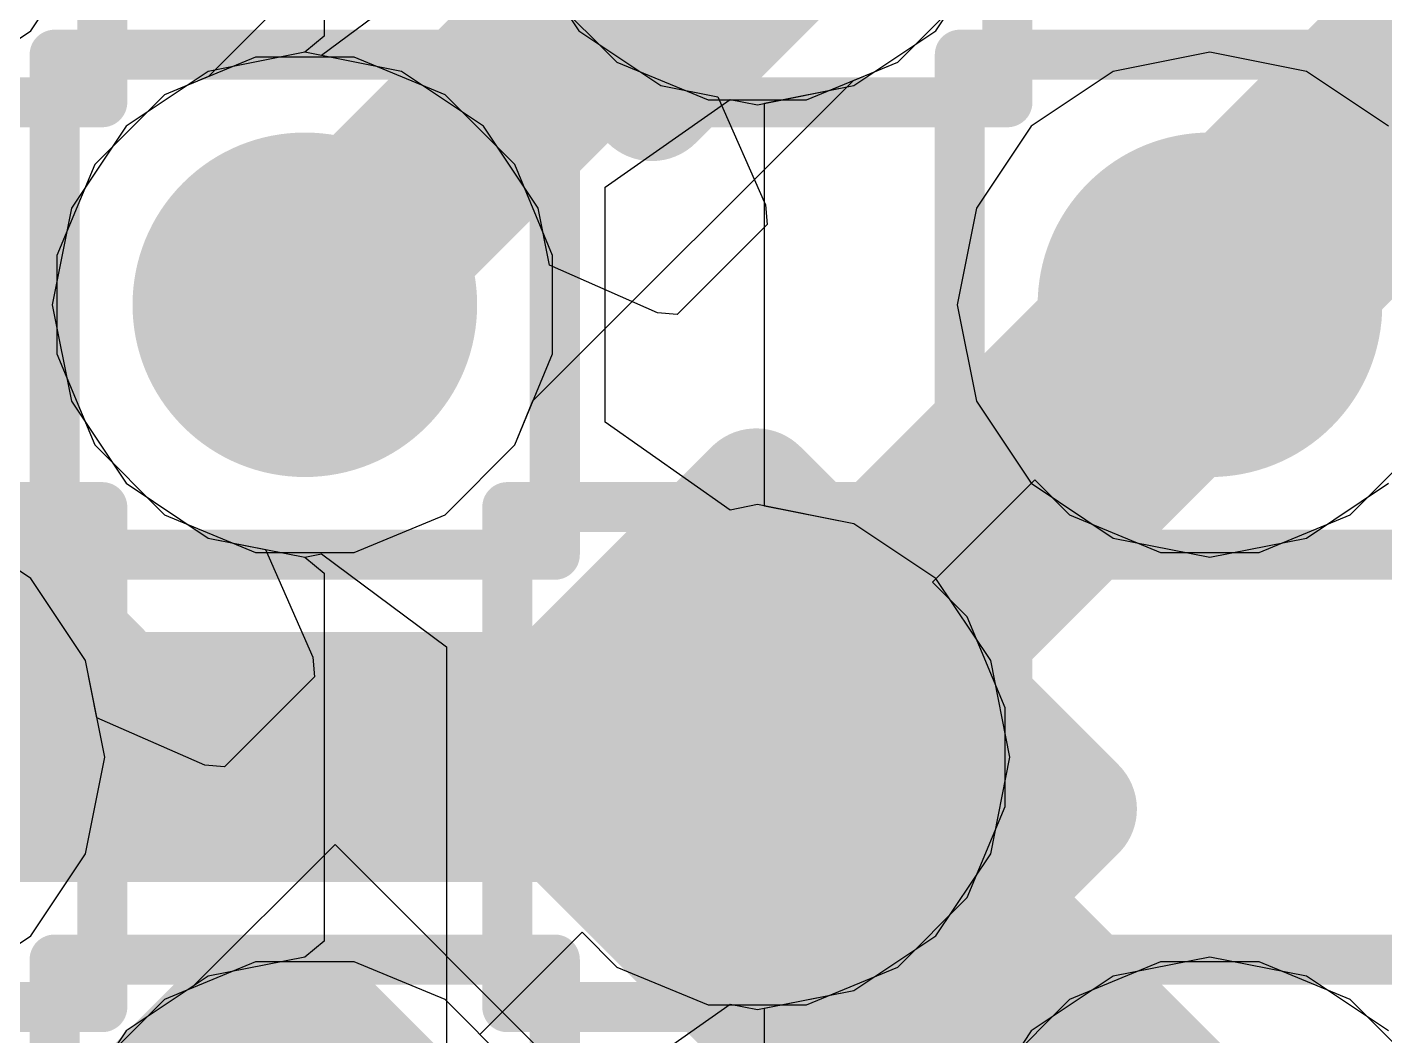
# Model space of a CAD drawing. Header units: inches. Extents: x -6 to 284, y -12 to 154.
# Drawn here: x 54.586 to 55.964, y 11.21 to 12.235 of the extents above; entities that cross this region are included whole.
import ezdxf

# ---------------------------------------------------------------- set-up
doc = ezdxf.new("R2010")
doc.units = ezdxf.units.IN
for name, color, linetype in [('Bottom Layer', 5, 'Continuous'), ('Bottom Overlay', 54, 'Continuous'), ('Bottom Paste', 16, 'Continuous'), ('Bottom Solder', 6, 'Continuous'), ('Drill Drawing', 1, 'Continuous'), ('GND-1', 16, 'Continuous'), ('GND-2', 90, 'Continuous'), ('GND-3', 216, 'Continuous'), ('GND-4', 54, 'Continuous'), ('PWR-1', 156, 'Continuous'), ('PWR-2', 130, 'Continuous'), ('Signal L1', 76, 'Continuous'), ('Signal L2', 6, 'Continuous'), ('Top Layer', 1, 'Continuous'), ('Top Paste', 8, 'Continuous'), ('Top Solder', 216, 'Continuous'), ('Via Holes', 16, 'Continuous')]:
    doc.layers.add(name, color=color, linetype=linetype)

# ---------------------------------------------------------------- blocks, each defined once
blk = doc.blocks.new('BGA_565_15_5_14_4__132')
at = {"layer": 'Top Layer'}
h = blk.add_hatch(color=1, dxfattribs=at)
edge = h.paths.add_edge_path()
edge.add_arc((-3.575, -1.625), 0.125, 0, 360)
h = blk.add_hatch(color=1, dxfattribs=at)
edge = h.paths.add_edge_path()
edge.add_arc((-2.925, -1.625), 0.125, 0, 360)
h = blk.add_hatch(color=1, dxfattribs=at)
edge = h.paths.add_edge_path()
edge.add_arc((-2.925, -2.275), 0.125, 0, 360)
at = {"layer": 'Top Paste'}
h = blk.add_hatch(color=8, dxfattribs=at)
edge = h.paths.add_edge_path()
edge.add_arc((-3.575, -1.625), 0.125, 0, 360)
h = blk.add_hatch(color=8, dxfattribs=at)
edge = h.paths.add_edge_path()
edge.add_arc((-2.925, -1.625), 0.125, 0, 360)
h = blk.add_hatch(color=8, dxfattribs=at)
edge = h.paths.add_edge_path()
edge.add_arc((-2.925, -2.275), 0.125, 0, 360)
at = {"layer": 'Top Solder'}
h = blk.add_hatch(color=216, dxfattribs=at)
edge = h.paths.add_edge_path()
edge.add_arc((-3.575, -1.625), 0.175, 0, 360)
h = blk.add_hatch(color=216, dxfattribs=at)
edge = h.paths.add_edge_path()
edge.add_arc((-2.925, -1.625), 0.175, 0, 360)
h = blk.add_hatch(color=216, dxfattribs=at)
edge = h.paths.add_edge_path()
edge.add_arc((-2.925, -2.275), 0.175, 0, 360)
blk = doc.blocks.new('CAP_0201_B_361')
at = {"layer": 'Bottom Layer'}
for points in [[(-0.45, 0.15), (-0.15, 0.15), (-0.15, -0.15), (-0.45, -0.15)], [(0.15, 0.15), (0.45, 0.15), (0.45, -0.15), (0.15, -0.15)]]:
    blk.add_hatch(color=5, dxfattribs=at).paths.add_polyline_path(points)
at = {"layer": 'Bottom Paste'}
for points in [[(-0.45, 0.15), (-0.15, 0.15), (-0.15, -0.15), (-0.45, -0.15)], [(0.15, 0.15), (0.45, 0.15), (0.45, -0.15), (0.15, -0.15)]]:
    blk.add_hatch(color=16, dxfattribs=at).paths.add_polyline_path(points)
at = {"layer": 'Bottom Solder'}
for points in [[(-0.505, 0.205), (-0.095, 0.205), (-0.095, -0.205), (-0.505, -0.205)], [(0.095, 0.205), (0.505, 0.205), (0.505, -0.205), (0.095, -0.205)]]:
    blk.add_hatch(color=6, dxfattribs=at).paths.add_polyline_path(points)
at = {"layer": 'Bottom Overlay'}
for points in [[(-0.5334, 0.2286, 0.127, 0.127, 0), (-0.2032, 0.2286, 0.127, 0.127, 0)], [(-0.5334, -0.2286, 0.127, 0.127, 0), (-0.5334, 0.2286, 0.127, 0.127, 0)], [(0.2032, 0.2286, 0.127, 0.127, 0), (0.5334, 0.2286, 0.127, 0.127, 0)], [(0.5334, -0.2286, 0.127, 0.127, 0), (0.5334, 0.2286, 0.127, 0.127, 0)], [(-0.5334, -0.2286, 0.127, 0.127, 0), (-0.2032, -0.2286, 0.127, 0.127, 0)], [(0.2032, -0.2286, 0.127, 0.127, 0), (0.5334, -0.2286, 0.127, 0.127, 0)]]:
    blk.add_lwpolyline(points, format="xyseb", dxfattribs=at)
for points in [[(-0.5651, 0.2286, 0.0635, 0.0635, 1), (-0.5016, 0.2286, 0.0635, 0.0635, 1)], [(-0.5651, 0.2286, 0.0635, 0.0635, 1), (-0.5016, 0.2286, 0.0635, 0.0635, 1)], [(-0.2349, 0.2286, 0.0635, 0.0635, 1), (-0.1714, 0.2286, 0.0635, 0.0635, 1)], [(0.1714, 0.2286, 0.0635, 0.0635, 1), (0.2349, 0.2286, 0.0635, 0.0635, 1)], [(0.5016, 0.2286, 0.0635, 0.0635, 1), (0.5651, 0.2286, 0.0635, 0.0635, 1)], [(0.5016, 0.2286, 0.0635, 0.0635, 1), (0.5651, 0.2286, 0.0635, 0.0635, 1)], [(-0.5651, -0.2286, 0.0635, 0.0635, 1), (-0.5016, -0.2286, 0.0635, 0.0635, 1)], [(-0.5651, -0.2286, 0.0635, 0.0635, 1), (-0.5016, -0.2286, 0.0635, 0.0635, 1)], [(-0.2349, -0.2286, 0.0635, 0.0635, 1), (-0.1714, -0.2286, 0.0635, 0.0635, 1)], [(0.1714, -0.2286, 0.0635, 0.0635, 1), (0.2349, -0.2286, 0.0635, 0.0635, 1)], [(0.5016, -0.2286, 0.0635, 0.0635, 1), (0.5651, -0.2286, 0.0635, 0.0635, 1)], [(0.5016, -0.2286, 0.0635, 0.0635, 1), (0.5651, -0.2286, 0.0635, 0.0635, 1)]]:
    blk.add_lwpolyline(points, format="xyseb", close=True, dxfattribs=at)
blk = doc.blocks.new('CAP_0201_B_365')
at = {"layer": 'Bottom Layer'}
for points in [[(-0.45, 0.15), (-0.15, 0.15), (-0.15, -0.15), (-0.45, -0.15)], [(0.15, 0.15), (0.45, 0.15), (0.45, -0.15), (0.15, -0.15)]]:
    blk.add_hatch(color=5, dxfattribs=at).paths.add_polyline_path(points)
at = {"layer": 'Bottom Paste'}
for points in [[(-0.45, 0.15), (-0.15, 0.15), (-0.15, -0.15), (-0.45, -0.15)], [(0.15, 0.15), (0.45, 0.15), (0.45, -0.15), (0.15, -0.15)]]:
    blk.add_hatch(color=16, dxfattribs=at).paths.add_polyline_path(points)
at = {"layer": 'Bottom Solder'}
for points in [[(-0.505, 0.205), (-0.095, 0.205), (-0.095, -0.205), (-0.505, -0.205)], [(0.095, 0.205), (0.505, 0.205), (0.505, -0.205), (0.095, -0.205)]]:
    blk.add_hatch(color=6, dxfattribs=at).paths.add_polyline_path(points)
at = {"layer": 'Bottom Overlay'}
for points in [[(-0.2032, 0.2286, 0.127, 0.127, 0), (-0.5334, 0.2286, 0.127, 0.127, 0)], [(-0.5334, -0.2286, 0.127, 0.127, 0), (-0.5334, 0.2286, 0.127, 0.127, 0)], [(0.5334, 0.2286, 0.127, 0.127, 0), (0.2032, 0.2286, 0.127, 0.127, 0)], [(0.5334, -0.2286, 0.127, 0.127, 0), (0.5334, 0.2286, 0.127, 0.127, 0)], [(-0.2032, -0.2286, 0.127, 0.127, 0), (-0.5334, -0.2286, 0.127, 0.127, 0)], [(0.5334, -0.2286, 0.127, 0.127, 0), (0.2032, -0.2286, 0.127, 0.127, 0)]]:
    blk.add_lwpolyline(points, format="xyseb", dxfattribs=at)
for points in [[(-0.5651, 0.2286, 0.0635, 0.0635, 1), (-0.5016, 0.2286, 0.0635, 0.0635, 1)], [(-0.5651, 0.2286, 0.0635, 0.0635, 1), (-0.5016, 0.2286, 0.0635, 0.0635, 1)], [(-0.2349, 0.2286, 0.0635, 0.0635, 1), (-0.1714, 0.2286, 0.0635, 0.0635, 1)], [(0.1714, 0.2286, 0.0635, 0.0635, 1), (0.2349, 0.2286, 0.0635, 0.0635, 1)], [(0.5016, 0.2286, 0.0635, 0.0635, 1), (0.5651, 0.2286, 0.0635, 0.0635, 1)], [(0.5016, 0.2286, 0.0635, 0.0635, 1), (0.5651, 0.2286, 0.0635, 0.0635, 1)], [(-0.5651, -0.2286, 0.0635, 0.0635, 1), (-0.5016, -0.2286, 0.0635, 0.0635, 1)], [(-0.5651, -0.2286, 0.0635, 0.0635, 1), (-0.5016, -0.2286, 0.0635, 0.0635, 1)], [(-0.2349, -0.2286, 0.0635, 0.0635, 1), (-0.1714, -0.2286, 0.0635, 0.0635, 1)], [(0.1714, -0.2286, 0.0635, 0.0635, 1), (0.2349, -0.2286, 0.0635, 0.0635, 1)], [(0.5016, -0.2286, 0.0635, 0.0635, 1), (0.5651, -0.2286, 0.0635, 0.0635, 1)], [(0.5016, -0.2286, 0.0635, 0.0635, 1), (0.5651, -0.2286, 0.0635, 0.0635, 1)]]:
    blk.add_lwpolyline(points, format="xyseb", close=True, dxfattribs=at)
blk = doc.blocks.new('CAP_0201_B_367')
at = {"layer": 'Bottom Layer'}
for points in [[(-0.45, 0.15), (-0.15, 0.15), (-0.15, -0.15), (-0.45, -0.15)], [(0.15, 0.15), (0.45, 0.15), (0.45, -0.15), (0.15, -0.15)]]:
    blk.add_hatch(color=5, dxfattribs=at).paths.add_polyline_path(points)
at = {"layer": 'Bottom Paste'}
for points in [[(-0.45, 0.15), (-0.15, 0.15), (-0.15, -0.15), (-0.45, -0.15)], [(0.15, 0.15), (0.45, 0.15), (0.45, -0.15), (0.15, -0.15)]]:
    blk.add_hatch(color=16, dxfattribs=at).paths.add_polyline_path(points)
at = {"layer": 'Bottom Solder'}
for points in [[(-0.505, 0.205), (-0.095, 0.205), (-0.095, -0.205), (-0.505, -0.205)], [(0.095, 0.205), (0.505, 0.205), (0.505, -0.205), (0.095, -0.205)]]:
    blk.add_hatch(color=6, dxfattribs=at).paths.add_polyline_path(points)
at = {"layer": 'Bottom Overlay'}
for points in [[(-0.5334, 0.2286, 0.127, 0.127, 0), (-0.2032, 0.2286, 0.127, 0.127, 0)], [(-0.5334, -0.2286, 0.127, 0.127, 0), (-0.5334, 0.2286, 0.127, 0.127, 0)], [(0.2032, 0.2286, 0.127, 0.127, 0), (0.5334, 0.2286, 0.127, 0.127, 0)], [(0.5334, -0.2286, 0.127, 0.127, 0), (0.5334, 0.2286, 0.127, 0.127, 0)], [(-0.5334, -0.2286, 0.127, 0.127, 0), (-0.2032, -0.2286, 0.127, 0.127, 0)], [(0.2032, -0.2286, 0.127, 0.127, 0), (0.5334, -0.2286, 0.127, 0.127, 0)]]:
    blk.add_lwpolyline(points, format="xyseb", dxfattribs=at)
for points in [[(-0.5651, 0.2286, 0.0635, 0.0635, 1), (-0.5016, 0.2286, 0.0635, 0.0635, 1)], [(-0.5651, 0.2286, 0.0635, 0.0635, 1), (-0.5016, 0.2286, 0.0635, 0.0635, 1)], [(-0.2349, 0.2286, 0.0635, 0.0635, 1), (-0.1714, 0.2286, 0.0635, 0.0635, 1)], [(0.1714, 0.2286, 0.0635, 0.0635, 1), (0.2349, 0.2286, 0.0635, 0.0635, 1)], [(0.5016, 0.2286, 0.0635, 0.0635, 1), (0.5651, 0.2286, 0.0635, 0.0635, 1)], [(0.5016, 0.2286, 0.0635, 0.0635, 1), (0.5651, 0.2286, 0.0635, 0.0635, 1)], [(-0.5651, -0.2286, 0.0635, 0.0635, 1), (-0.5016, -0.2286, 0.0635, 0.0635, 1)], [(-0.5651, -0.2286, 0.0635, 0.0635, 1), (-0.5016, -0.2286, 0.0635, 0.0635, 1)], [(-0.2349, -0.2286, 0.0635, 0.0635, 1), (-0.1714, -0.2286, 0.0635, 0.0635, 1)], [(0.1714, -0.2286, 0.0635, 0.0635, 1), (0.2349, -0.2286, 0.0635, 0.0635, 1)], [(0.5016, -0.2286, 0.0635, 0.0635, 1), (0.5651, -0.2286, 0.0635, 0.0635, 1)], [(0.5016, -0.2286, 0.0635, 0.0635, 1), (0.5651, -0.2286, 0.0635, 0.0635, 1)]]:
    blk.add_lwpolyline(points, format="xyseb", close=True, dxfattribs=at)
blk = doc.blocks.new('CAP_0201_B_419')
at = {"layer": 'Bottom Layer'}
for points in [[(-0.45, 0.15), (-0.15, 0.15), (-0.15, -0.15), (-0.45, -0.15)], [(0.15, 0.15), (0.45, 0.15), (0.45, -0.15), (0.15, -0.15)]]:
    blk.add_hatch(color=5, dxfattribs=at).paths.add_polyline_path(points)
at = {"layer": 'Bottom Paste'}
for points in [[(-0.45, 0.15), (-0.15, 0.15), (-0.15, -0.15), (-0.45, -0.15)], [(0.15, 0.15), (0.45, 0.15), (0.45, -0.15), (0.15, -0.15)]]:
    blk.add_hatch(color=16, dxfattribs=at).paths.add_polyline_path(points)
at = {"layer": 'Bottom Solder'}
for points in [[(-0.505, 0.205), (-0.095, 0.205), (-0.095, -0.205), (-0.505, -0.205)], [(0.095, 0.205), (0.505, 0.205), (0.505, -0.205), (0.095, -0.205)]]:
    blk.add_hatch(color=6, dxfattribs=at).paths.add_polyline_path(points)
at = {"layer": 'Bottom Overlay'}
for points in [[(-0.2032, 0.2286, 0.127, 0.127, 0), (-0.5334, 0.2286, 0.127, 0.127, 0)], [(-0.5334, -0.2286, 0.127, 0.127, 0), (-0.5334, 0.2286, 0.127, 0.127, 0)], [(0.5334, 0.2286, 0.127, 0.127, 0), (0.2032, 0.2286, 0.127, 0.127, 0)], [(0.5334, -0.2286, 0.127, 0.127, 0), (0.5334, 0.2286, 0.127, 0.127, 0)], [(-0.2032, -0.2286, 0.127, 0.127, 0), (-0.5334, -0.2286, 0.127, 0.127, 0)], [(0.5334, -0.2286, 0.127, 0.127, 0), (0.2032, -0.2286, 0.127, 0.127, 0)]]:
    blk.add_lwpolyline(points, format="xyseb", dxfattribs=at)
for points in [[(-0.5651, 0.2286, 0.0635, 0.0635, 1), (-0.5016, 0.2286, 0.0635, 0.0635, 1)], [(-0.5651, 0.2286, 0.0635, 0.0635, 1), (-0.5016, 0.2286, 0.0635, 0.0635, 1)], [(-0.2349, 0.2286, 0.0635, 0.0635, 1), (-0.1714, 0.2286, 0.0635, 0.0635, 1)], [(0.1714, 0.2286, 0.0635, 0.0635, 1), (0.2349, 0.2286, 0.0635, 0.0635, 1)], [(0.5016, 0.2286, 0.0635, 0.0635, 1), (0.5651, 0.2286, 0.0635, 0.0635, 1)], [(0.5016, 0.2286, 0.0635, 0.0635, 1), (0.5651, 0.2286, 0.0635, 0.0635, 1)], [(-0.5651, -0.2286, 0.0635, 0.0635, 1), (-0.5016, -0.2286, 0.0635, 0.0635, 1)], [(-0.5651, -0.2286, 0.0635, 0.0635, 1), (-0.5016, -0.2286, 0.0635, 0.0635, 1)], [(-0.2349, -0.2286, 0.0635, 0.0635, 1), (-0.1714, -0.2286, 0.0635, 0.0635, 1)], [(0.1714, -0.2286, 0.0635, 0.0635, 1), (0.2349, -0.2286, 0.0635, 0.0635, 1)], [(0.5016, -0.2286, 0.0635, 0.0635, 1), (0.5651, -0.2286, 0.0635, 0.0635, 1)], [(0.5016, -0.2286, 0.0635, 0.0635, 1), (0.5651, -0.2286, 0.0635, 0.0635, 1)]]:
    blk.add_lwpolyline(points, format="xyseb", close=True, dxfattribs=at)

msp = doc.modelspace()

# ---------------------------------------------------------------- hatches: boundary and pattern name
at = {"layer": 'Bottom Layer'}
h = msp.add_hatch(color=5, dxfattribs=at)
edge = h.paths.add_edge_path()
edge.add_arc((54.8674, 11.9529), 0.15, 0, 360)
h = msp.add_hatch(color=5, dxfattribs=at)
edge = h.paths.add_edge_path()
edge.add_arc((55.7867, 11.9529), 0.15, 0, 360)
h = msp.add_hatch(color=5, dxfattribs=at)
edge = h.paths.add_edge_path()
edge.add_arc((55.3271, 11.4933), 0.15, 0, 360)
at = {"layer": 'GND-1'}
h = msp.add_hatch(color=16, dxfattribs=at)
edge = h.paths.add_edge_path()
edge.add_arc((54.8674, 11.9529), 0.15, 0, 360)
h = msp.add_hatch(color=16, dxfattribs=at)
edge = h.paths.add_edge_path()
edge.add_arc((55.7867, 11.9529), 0.15, 0, 360)
h = msp.add_hatch(color=16, dxfattribs=at)
edge = h.paths.add_edge_path()
edge.add_arc((55.3271, 11.4933), 0.15, 0, 360)
at = {"layer": 'GND-2'}
h = msp.add_hatch(color=90, dxfattribs=at)
edge = h.paths.add_edge_path()
edge.add_arc((54.8674, 11.9529), 0.15, 0, 360)
h = msp.add_hatch(color=90, dxfattribs=at)
edge = h.paths.add_edge_path()
edge.add_arc((55.7867, 11.9529), 0.15, 0, 360)
h = msp.add_hatch(color=90, dxfattribs=at)
edge = h.paths.add_edge_path()
edge.add_arc((55.3271, 11.4933), 0.15, 0, 360)
at = {"layer": 'GND-3'}
h = msp.add_hatch(color=216, dxfattribs=at)
edge = h.paths.add_edge_path()
edge.add_arc((54.8674, 11.9529), 0.15, 0, 360)
h = msp.add_hatch(color=216, dxfattribs=at)
edge = h.paths.add_edge_path()
edge.add_arc((55.7867, 11.9529), 0.15, 0, 360)
h = msp.add_hatch(color=216, dxfattribs=at)
edge = h.paths.add_edge_path()
edge.add_arc((55.3271, 11.4933), 0.15, 0, 360)
at = {"layer": 'GND-4'}
h = msp.add_hatch(color=54, dxfattribs=at)
edge = h.paths.add_edge_path()
edge.add_arc((54.8674, 11.9529), 0.15, 0, 360)
h = msp.add_hatch(color=54, dxfattribs=at)
edge = h.paths.add_edge_path()
edge.add_arc((55.7867, 11.9529), 0.15, 0, 360)
h = msp.add_hatch(color=54, dxfattribs=at)
edge = h.paths.add_edge_path()
edge.add_arc((55.3271, 11.4933), 0.15, 0, 360)
at = {"layer": 'PWR-1'}
h = msp.add_hatch(color=156, dxfattribs=at)
edge = h.paths.add_edge_path()
edge.add_arc((54.8674, 11.9529), 0.15, 0, 360)
h = msp.add_hatch(color=156, dxfattribs=at)
edge = h.paths.add_edge_path()
edge.add_arc((55.7867, 11.9529), 0.15, 0, 360)
h = msp.add_hatch(color=156, dxfattribs=at)
edge = h.paths.add_edge_path()
edge.add_arc((55.3271, 11.4933), 0.15, 0, 360)
at = {"layer": 'PWR-2'}
h = msp.add_hatch(color=130, dxfattribs=at)
edge = h.paths.add_edge_path()
edge.add_arc((54.8674, 11.9529), 0.15, 0, 360)
h = msp.add_hatch(color=130, dxfattribs=at)
edge = h.paths.add_edge_path()
edge.add_arc((55.7867, 11.9529), 0.15, 0, 360)
h = msp.add_hatch(color=130, dxfattribs=at)
edge = h.paths.add_edge_path()
edge.add_arc((55.3271, 11.4933), 0.15, 0, 360)
at = {"layer": 'Signal L1'}
h = msp.add_hatch(color=76, dxfattribs=at)
edge = h.paths.add_edge_path()
edge.add_arc((54.8674, 11.9529), 0.15, 0, 360)
h = msp.add_hatch(color=76, dxfattribs=at)
edge = h.paths.add_edge_path()
edge.add_arc((55.7867, 11.9529), 0.15, 0, 360)
h = msp.add_hatch(color=76, dxfattribs=at)
edge = h.paths.add_edge_path()
edge.add_arc((55.3271, 11.4933), 0.15, 0, 360)
at = {"layer": 'Signal L2'}
h = msp.add_hatch(color=6, dxfattribs=at)
edge = h.paths.add_edge_path()
edge.add_arc((54.8674, 11.9529), 0.15, 0, 360)
h = msp.add_hatch(color=6, dxfattribs=at)
edge = h.paths.add_edge_path()
edge.add_arc((55.7867, 11.9529), 0.15, 0, 360)
h = msp.add_hatch(color=6, dxfattribs=at)
edge = h.paths.add_edge_path()
edge.add_arc((55.3271, 11.4933), 0.15, 0, 360)
at = {"layer": 'Top Layer'}
h = msp.add_hatch(color=1, dxfattribs=at)
edge = h.paths.add_edge_path()
edge.add_arc((54.8674, 11.9529), 0.15, 0, 360)
h = msp.add_hatch(color=1, dxfattribs=at)
edge = h.paths.add_edge_path()
edge.add_arc((55.7867, 11.9529), 0.15, 0, 360)
h = msp.add_hatch(color=1, dxfattribs=at)
edge = h.paths.add_edge_path()
edge.add_arc((55.3271, 11.4933), 0.15, 0, 360)
at = {"layer": 'Via Holes'}
h = msp.add_hatch(color=7, dxfattribs=at)
edge = h.paths.add_edge_path()
edge.add_arc((54.8674, 11.9529), 0.075, 0, 360)
h = msp.add_hatch(color=7, dxfattribs=at)
edge = h.paths.add_edge_path()
edge.add_arc((55.7867, 11.9529), 0.075, 0, 360)
h = msp.add_hatch(color=7, dxfattribs=at)
edge = h.paths.add_edge_path()
edge.add_arc((55.3271, 11.4933), 0.075, 0, 360)

# ---------------------------------------------------------------- linework, layer by layer
at = {"layer": 'Bottom Layer'}
for p, q in [((54.9493, 12.3645), (54.7696, 12.1848)), ((55.4696, 12.1993), (55.5403, 12.27)), ((55.4249, 12.1807), (55.4696, 12.1993)), ((54.7696, 12.1848), (54.7249, 12.1662)), ((55.0992, 11.8551), (55.4249, 12.1807)), ((54.7249, 12.1662), (54.6541, 12.0955)), ((54.6541, 12.0955), (54.6158, 12.003)), ((54.6158, 12.003), (54.6158, 11.9029)), ((54.6158, 11.9029), (54.6541, 11.8104)), ((55.0807, 11.8104), (55.0992, 11.8551)), ((54.6541, 11.8104), (54.7249, 11.7396)), ((55.01, 11.7396), (55.0807, 11.8104)), ((54.7249, 11.7396), (54.8174, 11.7013)), ((54.9175, 11.7013), (55.01, 11.7396)), ((54.8174, 11.7013), (54.9175, 11.7013)), ((54.8982, 11.4046), (54.7517, 11.2581)), ((55.2899, 11.0128), (54.8982, 11.4046)), ((54.7517, 11.2581), (54.7249, 11.247)), ((54.7249, 11.247), (54.6541, 11.1762))]:
    msp.add_line(p, q, dxfattribs=at)
msp.add_lwpolyline([(54.8675, 11.953, 0.2032, 0.2032, 0), (55.3271, 12.4126, 0.2032, 0.2032, 0)], format="xyseb", dxfattribs=at)
msp.add_lwpolyline([(54.8167, 11.953, 0.1016, 0.1016, 1), (54.9183, 11.953, 0.1016, 0.1016, 1)], format="xyseb", close=True, dxfattribs=at)
at = {"layer": 'Drill Drawing'}
for points in [[(54.6618, 12.1586, 0.0508, 0.0508, 0), (54.6618, 12.6666, 0.0508, 0.0508, 0)], [(55.0731, 12.1586, 0.0508, 0.0508, 0), (55.0731, 12.6666, 0.0508, 0.0508, 0)], [(55.5811, 12.1586, 0.0508, 0.0508, 0), (55.5811, 12.6666, 0.0508, 0.0508, 0)], [(54.6134, 12.2069, 0.0508, 0.0508, 0), (55.1214, 12.2069, 0.0508, 0.0508, 0)], [(54.6134, 11.6989, 0.0508, 0.0508, 0), (54.6134, 12.2069, 0.0508, 0.0508, 0)], [(55.1214, 11.6989, 0.0508, 0.0508, 0), (55.1214, 12.2069, 0.0508, 0.0508, 0)], [(55.5327, 12.2069, 0.0508, 0.0508, 0), (56.0407, 12.2069, 0.0508, 0.0508, 0)], [(55.5327, 11.6989, 0.0508, 0.0508, 0), (55.5327, 12.2069, 0.0508, 0.0508, 0)], [(54.1538, 12.1586, 0.0508, 0.0508, 0), (54.6618, 12.1586, 0.0508, 0.0508, 0)], [(55.0731, 12.1586, 0.0508, 0.0508, 0), (55.5811, 12.1586, 0.0508, 0.0508, 0)], [(54.1538, 11.7473, 0.0508, 0.0508, 0), (54.6618, 11.7473, 0.0508, 0.0508, 0)], [(54.6618, 11.2393, 0.0508, 0.0508, 0), (54.6618, 11.7473, 0.0508, 0.0508, 0)], [(55.0731, 11.7473, 0.0508, 0.0508, 0), (55.5811, 11.7473, 0.0508, 0.0508, 0)], [(55.0731, 11.2393, 0.0508, 0.0508, 0), (55.0731, 11.7473, 0.0508, 0.0508, 0)], [(55.5811, 11.2393, 0.0508, 0.0508, 0), (55.5811, 11.7473, 0.0508, 0.0508, 0)], [(54.6134, 11.6989, 0.0508, 0.0508, 0), (55.1214, 11.6989, 0.0508, 0.0508, 0)], [(55.5327, 11.6989, 0.0508, 0.0508, 0), (56.0407, 11.6989, 0.0508, 0.0508, 0)], [(54.6134, 11.2877, 0.0508, 0.0508, 0), (55.1214, 11.2877, 0.0508, 0.0508, 0)], [(54.6134, 10.7797, 0.0508, 0.0508, 0), (54.6134, 11.2877, 0.0508, 0.0508, 0)], [(55.1214, 10.7797, 0.0508, 0.0508, 0), (55.1214, 11.2877, 0.0508, 0.0508, 0)], [(55.5327, 11.2877, 0.0508, 0.0508, 0), (56.0407, 11.2877, 0.0508, 0.0508, 0)], [(55.5327, 10.7797, 0.0508, 0.0508, 0), (55.5327, 11.2877, 0.0508, 0.0508, 0)], [(54.1538, 11.2393, 0.0508, 0.0508, 0), (54.6618, 11.2393, 0.0508, 0.0508, 0)], [(55.0731, 11.2393, 0.0508, 0.0508, 0), (55.5811, 11.2393, 0.0508, 0.0508, 0)]]:
    msp.add_lwpolyline(points, format="xyseb", dxfattribs=at)
for points in [[(54.6007, 12.2069, 0.0254, 0.0254, 1), (54.6261, 12.2069, 0.0254, 0.0254, 1)], [(54.6007, 12.2069, 0.0254, 0.0254, 1), (54.6261, 12.2069, 0.0254, 0.0254, 1)], [(55.1087, 12.2069, 0.0254, 0.0254, 1), (55.1341, 12.2069, 0.0254, 0.0254, 1)], [(55.1087, 12.2069, 0.0254, 0.0254, 1), (55.1341, 12.2069, 0.0254, 0.0254, 1)], [(55.52, 12.2069, 0.0254, 0.0254, 1), (55.5454, 12.2069, 0.0254, 0.0254, 1)], [(55.52, 12.2069, 0.0254, 0.0254, 1), (55.5454, 12.2069, 0.0254, 0.0254, 1)], [(54.6491, 12.1586, 0.0254, 0.0254, 1), (54.6745, 12.1586, 0.0254, 0.0254, 1)], [(54.6491, 12.1586, 0.0254, 0.0254, 1), (54.6745, 12.1586, 0.0254, 0.0254, 1)], [(55.0604, 12.1586, 0.0254, 0.0254, 1), (55.0858, 12.1586, 0.0254, 0.0254, 1)], [(55.0604, 12.1586, 0.0254, 0.0254, 1), (55.0858, 12.1586, 0.0254, 0.0254, 1)], [(55.5684, 12.1586, 0.0254, 0.0254, 1), (55.5938, 12.1586, 0.0254, 0.0254, 1)], [(55.5684, 12.1586, 0.0254, 0.0254, 1), (55.5938, 12.1586, 0.0254, 0.0254, 1)], [(54.6491, 11.7473, 0.0254, 0.0254, 1), (54.6745, 11.7473, 0.0254, 0.0254, 1)], [(54.6491, 11.7473, 0.0254, 0.0254, 1), (54.6745, 11.7473, 0.0254, 0.0254, 1)], [(55.0604, 11.7473, 0.0254, 0.0254, 1), (55.0858, 11.7473, 0.0254, 0.0254, 1)], [(55.0604, 11.7473, 0.0254, 0.0254, 1), (55.0858, 11.7473, 0.0254, 0.0254, 1)], [(55.5684, 11.7473, 0.0254, 0.0254, 1), (55.5938, 11.7473, 0.0254, 0.0254, 1)], [(55.5684, 11.7473, 0.0254, 0.0254, 1), (55.5938, 11.7473, 0.0254, 0.0254, 1)], [(54.6007, 11.6989, 0.0254, 0.0254, 1), (54.6261, 11.6989, 0.0254, 0.0254, 1)], [(54.6007, 11.6989, 0.0254, 0.0254, 1), (54.6261, 11.6989, 0.0254, 0.0254, 1)], [(55.1087, 11.6989, 0.0254, 0.0254, 1), (55.1341, 11.6989, 0.0254, 0.0254, 1)], [(55.1087, 11.6989, 0.0254, 0.0254, 1), (55.1341, 11.6989, 0.0254, 0.0254, 1)], [(55.52, 11.6989, 0.0254, 0.0254, 1), (55.5454, 11.6989, 0.0254, 0.0254, 1)], [(55.52, 11.6989, 0.0254, 0.0254, 1), (55.5454, 11.6989, 0.0254, 0.0254, 1)], [(54.6007, 11.2877, 0.0254, 0.0254, 1), (54.6261, 11.2877, 0.0254, 0.0254, 1)], [(54.6007, 11.2877, 0.0254, 0.0254, 1), (54.6261, 11.2877, 0.0254, 0.0254, 1)], [(55.1087, 11.2877, 0.0254, 0.0254, 1), (55.1341, 11.2877, 0.0254, 0.0254, 1)], [(55.1087, 11.2877, 0.0254, 0.0254, 1), (55.1341, 11.2877, 0.0254, 0.0254, 1)], [(55.52, 11.2877, 0.0254, 0.0254, 1), (55.5454, 11.2877, 0.0254, 0.0254, 1)], [(55.52, 11.2877, 0.0254, 0.0254, 1), (55.5454, 11.2877, 0.0254, 0.0254, 1)], [(54.6491, 11.2393, 0.0254, 0.0254, 1), (54.6745, 11.2393, 0.0254, 0.0254, 1)], [(54.6491, 11.2393, 0.0254, 0.0254, 1), (54.6745, 11.2393, 0.0254, 0.0254, 1)], [(55.0604, 11.2393, 0.0254, 0.0254, 1), (55.0858, 11.2393, 0.0254, 0.0254, 1)], [(55.0604, 11.2393, 0.0254, 0.0254, 1), (55.0858, 11.2393, 0.0254, 0.0254, 1)], [(55.5684, 11.2393, 0.0254, 0.0254, 1), (55.5938, 11.2393, 0.0254, 0.0254, 1)], [(55.5684, 11.2393, 0.0254, 0.0254, 1), (55.5938, 11.2393, 0.0254, 0.0254, 1)]]:
    msp.add_lwpolyline(points, format="xyseb", close=True, dxfattribs=at)
at = {"layer": 'GND-1'}
for p, q in [((55.1138, 12.27), (55.1845, 12.1993)), ((55.4696, 12.1993), (55.5403, 12.27)), ((54.8174, 12.2045), (54.7249, 12.1662)), ((54.9175, 12.2045), (54.8174, 12.2045)), ((55.01, 12.1662), (54.9175, 12.2045)), ((55.1845, 12.1993), (55.277, 12.161)), ((55.3771, 12.161), (55.4696, 12.1993)), ((54.7249, 12.1662), (54.6541, 12.0955)), ((55.0807, 12.0955), (55.01, 12.1662)), ((55.277, 12.161), (55.3771, 12.161)), ((54.6541, 12.0955), (54.6158, 12.003)), ((55.119, 12.003), (55.0807, 12.0955)), ((54.6158, 12.003), (54.6158, 11.9029)), ((55.119, 11.9029), (55.119, 12.003)), ((54.6158, 11.9029), (54.6541, 11.8104)), ((55.0807, 11.8104), (55.119, 11.9029)), ((54.6541, 11.8104), (54.7249, 11.7396)), ((55.01, 11.7396), (55.0807, 11.8104)), ((54.7249, 11.7396), (54.8174, 11.7013)), ((54.9175, 11.7013), (55.01, 11.7396)), ((54.8174, 11.7013), (54.9175, 11.7013)), ((54.8174, 11.2853), (54.7249, 11.247)), ((54.9175, 11.2853), (54.8174, 11.2853)), ((55.01, 11.247), (54.9175, 11.2853)), ((54.7249, 11.247), (54.6541, 11.1762)), ((55.0807, 11.1762), (55.01, 11.247))]:
    msp.add_line(p, q, dxfattribs=at)
at = {"layer": 'GND-2'}
for p, q in [((55.1138, 12.27), (55.1845, 12.1993)), ((55.4696, 12.1993), (55.5403, 12.27)), ((54.8174, 12.2045), (54.7249, 12.1662)), ((54.9175, 12.2045), (54.8174, 12.2045)), ((55.01, 12.1662), (54.9175, 12.2045)), ((55.1845, 12.1993), (55.277, 12.161)), ((55.3771, 12.161), (55.4696, 12.1993)), ((54.7249, 12.1662), (54.6541, 12.0955)), ((55.0807, 12.0955), (55.01, 12.1662)), ((55.277, 12.161), (55.3771, 12.161)), ((54.6541, 12.0955), (54.6158, 12.003)), ((55.119, 12.003), (55.0807, 12.0955)), ((54.6158, 12.003), (54.6158, 11.9029)), ((55.119, 11.9029), (55.119, 12.003)), ((54.6158, 11.9029), (54.6541, 11.8104)), ((55.0807, 11.8104), (55.119, 11.9029)), ((54.6541, 11.8104), (54.7249, 11.7396)), ((55.01, 11.7396), (55.0807, 11.8104)), ((54.7249, 11.7396), (54.8174, 11.7013)), ((54.9175, 11.7013), (55.01, 11.7396)), ((54.8174, 11.7013), (54.9175, 11.7013)), ((54.8174, 11.2853), (54.7249, 11.247)), ((54.9175, 11.2853), (54.8174, 11.2853)), ((55.01, 11.247), (54.9175, 11.2853)), ((54.7249, 11.247), (54.6541, 11.1762)), ((55.0807, 11.1762), (55.01, 11.247))]:
    msp.add_line(p, q, dxfattribs=at)
at = {"layer": 'GND-3'}
for p, q in [((55.1138, 12.27), (55.1845, 12.1993)), ((55.4696, 12.1993), (55.5403, 12.27)), ((54.8174, 12.2045), (54.7249, 12.1662)), ((54.9175, 12.2045), (54.8174, 12.2045)), ((55.01, 12.1662), (54.9175, 12.2045)), ((55.1845, 12.1993), (55.277, 12.161)), ((55.3771, 12.161), (55.4696, 12.1993)), ((54.7249, 12.1662), (54.6541, 12.0955)), ((55.0807, 12.0955), (55.01, 12.1662)), ((55.277, 12.161), (55.3771, 12.161)), ((54.6541, 12.0955), (54.6158, 12.003)), ((55.119, 12.003), (55.0807, 12.0955)), ((54.6158, 12.003), (54.6158, 11.9029)), ((55.119, 11.9029), (55.119, 12.003)), ((54.6158, 11.9029), (54.6541, 11.8104)), ((55.0807, 11.8104), (55.119, 11.9029)), ((54.6541, 11.8104), (54.7249, 11.7396)), ((55.01, 11.7396), (55.0807, 11.8104)), ((54.7249, 11.7396), (54.8174, 11.7013)), ((54.9175, 11.7013), (55.01, 11.7396)), ((54.8174, 11.7013), (54.9175, 11.7013)), ((54.8174, 11.2853), (54.7249, 11.247)), ((54.9175, 11.2853), (54.8174, 11.2853)), ((55.01, 11.247), (54.9175, 11.2853)), ((54.7249, 11.247), (54.6541, 11.1762)), ((55.0807, 11.1762), (55.01, 11.247))]:
    msp.add_line(p, q, dxfattribs=at)
at = {"layer": 'GND-4'}
for p, q in [((55.1138, 12.27), (55.1845, 12.1993)), ((55.4696, 12.1993), (55.5403, 12.27)), ((54.8174, 12.2045), (54.7249, 12.1662)), ((54.9175, 12.2045), (54.8174, 12.2045)), ((55.01, 12.1662), (54.9175, 12.2045)), ((55.1845, 12.1993), (55.277, 12.161)), ((55.3771, 12.161), (55.4696, 12.1993)), ((54.7249, 12.1662), (54.6541, 12.0955)), ((55.0807, 12.0955), (55.01, 12.1662)), ((55.277, 12.161), (55.3771, 12.161)), ((54.6541, 12.0955), (54.6158, 12.003)), ((55.119, 12.003), (55.0807, 12.0955)), ((54.6158, 12.003), (54.6158, 11.9029)), ((55.119, 11.9029), (55.119, 12.003)), ((54.6158, 11.9029), (54.6541, 11.8104)), ((55.0807, 11.8104), (55.119, 11.9029)), ((54.6541, 11.8104), (54.7249, 11.7396)), ((55.01, 11.7396), (55.0807, 11.8104)), ((54.7249, 11.7396), (54.8174, 11.7013)), ((54.9175, 11.7013), (55.01, 11.7396)), ((54.8174, 11.7013), (54.9175, 11.7013)), ((54.8174, 11.2853), (54.7249, 11.247)), ((54.9175, 11.2853), (54.8174, 11.2853)), ((55.01, 11.247), (54.9175, 11.2853)), ((54.7249, 11.247), (54.6541, 11.1762)), ((55.0807, 11.1762), (55.01, 11.247))]:
    msp.add_line(p, q, dxfattribs=at)
at = {"layer": 'PWR-1'}
for p, q in [((54.5892, 12.2312), (54.6448, 12.3144)), ((55.5084, 12.2312), (55.5641, 12.3144)), ((55.0115, 12.3004), (54.8845, 12.2061)), ((54.506, 12.1756), (54.5892, 12.2312)), ((55.4252, 12.1756), (55.5084, 12.2312)), ((54.8674, 12.2095), (54.7693, 12.1899)), ((54.8845, 12.2061), (54.8674, 12.2095)), ((55.7867, 12.2095), (55.6885, 12.1899)), ((55.8848, 12.1899), (55.7867, 12.2095)), ((54.7693, 12.1899), (54.686, 12.1343)), ((55.6885, 12.1899), (55.6053, 12.1343)), ((55.9681, 12.1343), (55.8848, 12.1899)), ((55.3271, 12.156), (55.4252, 12.1756)), ((55.1724, 12.0722), (55.2994, 12.1615)), ((55.2994, 12.1615), (55.3271, 12.156)), ((54.686, 12.1343), (54.6304, 12.0511)), ((55.6053, 12.1343), (55.5497, 12.0511)), ((55.1724, 11.8337), (55.1724, 12.0722)), ((54.6304, 12.0511), (54.6109, 11.9529)), ((55.5497, 12.0511), (55.5301, 11.9529)), ((54.6109, 11.9529), (54.6304, 11.8548)), ((55.5301, 11.9529), (55.5497, 11.8548)), ((54.6304, 11.8548), (54.686, 11.7715)), ((55.5497, 11.8548), (55.6053, 11.7715)), ((55.2994, 11.7443), (55.1724, 11.8337)), ((54.686, 11.7715), (54.7693, 11.7159)), ((55.6053, 11.7715), (55.6885, 11.7159)), ((55.8848, 11.7159), (55.9681, 11.7715)), ((55.3271, 11.7499), (55.2994, 11.7443)), ((55.4252, 11.7303), (55.3271, 11.7499)), ((54.5892, 11.6747), (54.506, 11.7303)), ((55.5084, 11.6747), (55.4252, 11.7303)), ((54.7693, 11.7159), (54.8674, 11.6964)), ((55.6885, 11.7159), (55.7867, 11.6964)), ((55.7867, 11.6964), (55.8848, 11.7159)), ((54.8674, 11.6964), (54.8845, 11.6998)), ((54.8845, 11.6998), (55.0115, 11.6055)), ((54.6448, 11.5915), (54.5892, 11.6747)), ((55.5641, 11.5915), (55.5084, 11.6747)), ((55.0115, 11.6055), (55.0115, 9.9664)), ((54.6643, 11.4933), (54.6448, 11.5915)), ((55.5836, 11.4933), (55.5641, 11.5915)), ((54.6448, 11.3952), (54.6643, 11.4933)), ((55.5641, 11.3952), (55.5836, 11.4933)), ((54.5892, 11.3119), (54.6448, 11.3952)), ((55.5084, 11.3119), (55.5641, 11.3952)), ((54.506, 11.2563), (54.5892, 11.3119)), ((55.4252, 11.2563), (55.5084, 11.3119)), ((55.7867, 11.2902), (55.6885, 11.2707)), ((55.8848, 11.2707), (55.7867, 11.2902)), ((55.6885, 11.2707), (55.6053, 11.2151)), ((55.9681, 11.2151), (55.8848, 11.2707)), ((55.3271, 11.2368), (55.4252, 11.2563)), ((55.1724, 11.153), (55.2994, 11.2423)), ((55.2994, 11.2423), (55.3271, 11.2368)), ((55.6053, 11.2151), (55.5497, 11.1319))]:
    msp.add_line(p, q, dxfattribs=at)
at = {"layer": 'PWR-2'}
for p, q in [((54.8872, 12.5995), (54.8872, 12.2257)), ((54.5892, 12.2312), (54.6448, 12.3144)), ((55.5084, 12.2312), (55.5641, 12.3144)), ((54.506, 12.1756), (54.5892, 12.2312)), ((55.4252, 12.1756), (55.5084, 12.2312)), ((54.8872, 12.2257), (54.8674, 12.2095)), ((54.8674, 12.2095), (54.7693, 12.1899)), ((55.7867, 12.2095), (55.6885, 12.1899)), ((55.8848, 12.1899), (55.7867, 12.2095)), ((54.7693, 12.1899), (54.686, 12.1343)), ((55.6885, 12.1899), (55.6053, 12.1343)), ((55.9681, 12.1343), (55.8848, 12.1899)), ((55.3345, 12.1575), (55.4252, 12.1756)), ((55.3345, 11.7484), (55.3345, 12.1575)), ((54.686, 12.1343), (54.6304, 12.0511)), ((55.6053, 12.1343), (55.5497, 12.0511)), ((54.6304, 12.0511), (54.6109, 11.9529)), ((55.5497, 12.0511), (55.5301, 11.9529)), ((54.6109, 11.9529), (54.6304, 11.8548)), ((55.5301, 11.9529), (55.5497, 11.8548)), ((54.6304, 11.8548), (54.686, 11.7715)), ((55.5497, 11.8548), (55.6053, 11.7715)), ((54.686, 11.7715), (54.7693, 11.7159)), ((55.6053, 11.7715), (55.6885, 11.7159)), ((55.8848, 11.7159), (55.9681, 11.7715)), ((55.4252, 11.7303), (55.3345, 11.7484)), ((54.5892, 11.6747), (54.506, 11.7303)), ((55.5084, 11.6747), (55.4252, 11.7303)), ((54.7693, 11.7159), (54.8674, 11.6964)), ((55.6885, 11.7159), (55.7867, 11.6964)), ((55.7867, 11.6964), (55.8848, 11.7159)), ((54.8674, 11.6964), (54.8872, 11.6802)), ((54.8872, 11.6802), (54.8872, 11.3064)), ((54.6448, 11.5915), (54.5892, 11.6747)), ((55.5641, 11.5915), (55.5084, 11.6747)), ((54.6643, 11.4933), (54.6448, 11.5915)), ((55.5836, 11.4933), (55.5641, 11.5915)), ((54.6448, 11.3952), (54.6643, 11.4933)), ((55.5641, 11.3952), (55.5836, 11.4933)), ((54.5892, 11.3119), (54.6448, 11.3952)), ((55.5084, 11.3119), (55.5641, 11.3952)), ((54.506, 11.2563), (54.5892, 11.3119)), ((55.4252, 11.2563), (55.5084, 11.3119)), ((54.8872, 11.3064), (54.8674, 11.2902)), ((54.8674, 11.2902), (54.7693, 11.2707)), ((55.7867, 11.2902), (55.6885, 11.2707)), ((55.8848, 11.2707), (55.7867, 11.2902)), ((54.7693, 11.2707), (54.686, 11.2151)), ((55.6885, 11.2707), (55.6053, 11.2151)), ((55.9681, 11.2151), (55.8848, 11.2707)), ((55.3345, 11.2383), (55.4252, 11.2563)), ((55.3345, 10.8291), (55.3345, 11.2383)), ((54.686, 11.2151), (54.6304, 11.1319)), ((55.6053, 11.2151), (55.5497, 11.1319))]:
    msp.add_line(p, q, dxfattribs=at)
at = {"layer": 'Signal L2'}
for p, q in [((54.5892, 12.2312), (54.6448, 12.3144)), ((55.09, 12.3144), (55.1457, 12.2312)), ((54.506, 12.1756), (54.5892, 12.2312)), ((55.1457, 12.2312), (55.2289, 12.1756)), ((54.8674, 12.2095), (54.7693, 12.1899)), ((54.9656, 12.1899), (54.8674, 12.2095)), ((54.7693, 12.1899), (54.686, 12.1343)), ((55.0488, 12.1343), (54.9656, 12.1899)), ((55.2289, 12.1756), (55.287, 12.164)), ((55.287, 12.164), (55.3354, 12.0543)), ((54.686, 12.1343), (54.6304, 12.0511)), ((55.1044, 12.0511), (55.0488, 12.1343)), ((55.3354, 12.0543), (55.3371, 12.0344)), ((54.6304, 12.0511), (54.6109, 11.9529)), ((55.116, 11.993), (55.1044, 12.0511)), ((55.3371, 12.0344), (55.2456, 11.9429)), ((55.2256, 11.9446), (55.116, 11.993)), ((54.6109, 11.9529), (54.6304, 11.8548)), ((55.2456, 11.9429), (55.2256, 11.9446)), ((54.6304, 11.8548), (54.686, 11.7715)), ((55.9292, 11.7396), (56, 11.8104)), ((54.686, 11.7715), (54.7693, 11.7159)), ((55.505, 11.6712), (55.6088, 11.775)), ((55.6088, 11.775), (55.6442, 11.7396)), ((55.6442, 11.7396), (55.7366, 11.7013)), ((55.8367, 11.7013), (55.9292, 11.7396)), ((54.5892, 11.6747), (54.506, 11.7303)), ((54.7693, 11.7159), (54.8274, 11.7044)), ((54.8274, 11.7044), (54.8758, 11.5947)), ((55.7366, 11.7013), (55.8367, 11.7013)), ((54.6448, 11.5915), (54.5892, 11.6747)), ((55.5403, 11.6358), (55.505, 11.6712)), ((55.5787, 11.5434), (55.5403, 11.6358)), ((54.6564, 11.5333), (54.6448, 11.5915)), ((54.8758, 11.5947), (54.8774, 11.5748)), ((54.8774, 11.5748), (54.786, 11.4833)), ((55.5787, 11.4433), (55.5787, 11.5434)), ((54.766, 11.485), (54.6564, 11.5333)), ((54.786, 11.4833), (54.766, 11.485)), ((55.5403, 11.3508), (55.5787, 11.4433)), ((55.4696, 11.28), (55.5403, 11.3508)), ((55.0453, 11.2116), (55.1491, 11.3154)), ((55.1491, 11.3154), (55.1845, 11.28)), ((55.1845, 11.28), (55.277, 11.2417)), ((55.3771, 11.2417), (55.4696, 11.28)), ((55.7366, 11.2853), (55.6442, 11.247)), ((55.8367, 11.2853), (55.7366, 11.2853)), ((55.9292, 11.247), (55.8367, 11.2853)), ((55.277, 11.2417), (55.3771, 11.2417)), ((55.6442, 11.247), (55.5734, 11.1762)), ((56, 11.1762), (55.9292, 11.247)), ((55.0807, 11.1762), (55.0453, 11.2116))]:
    msp.add_line(p, q, dxfattribs=at)
at = {"layer": 'Top Layer'}
for points in [[(55.7867, 11.9529, 0.254, 0.254, 0), (56.2463, 12.4126, 0.254, 0.254, 0)], [(55.3271, 11.4933, 0.254, 0.254, 0), (55.7867, 11.9529, 0.254, 0.254, 0)], [(54.5656, 11.4933, 0.254, 0.254, -0.098491), (54.4198, 11.5223, 0.254, 0.254, 0)], [(54.5656, 11.4933, 0.254, 0.254, 0), (55.3271, 11.4933, 0.254, 0.254, 0)], [(55.3271, 11.4933, 0.254, 0.254, 0), (55.7867, 11.0337, 0.254, 0.254, 0)]]:
    msp.add_lwpolyline(points, format="xyseb", dxfattribs=at)
for points in [[(55.7232, 11.9529, 0.127, 0.127, 1), (55.8502, 11.9529, 0.127, 0.127, 1)], [(55.7232, 11.9529, 0.127, 0.127, 1), (55.8502, 11.9529, 0.127, 0.127, 1)], [(54.5021, 11.4933, 0.127, 0.127, 1), (54.6291, 11.4933, 0.127, 0.127, 1)], [(54.5021, 11.4933, 0.127, 0.127, 1), (54.6291, 11.4933, 0.127, 0.127, 1)], [(55.2636, 11.4933, 0.127, 0.127, 1), (55.3906, 11.4933, 0.127, 0.127, 1)], [(55.2636, 11.4933, 0.127, 0.127, 1), (55.3906, 11.4933, 0.127, 0.127, 1)], [(55.2636, 11.4933, 0.127, 0.127, 1), (55.3906, 11.4933, 0.127, 0.127, 1)]]:
    msp.add_lwpolyline(points, format="xyseb", close=True, dxfattribs=at)

# ---------------------------------------------------------------- block references
for name, p, rotation in [('BGA_565_15_5_14_4__132', (54.4079, 8.2759), 225), ('CAP_0201_B_361', (55.0044, 12.7011), 315), ('CAP_0201_B_367', (56.3831, 12.2682), 315), ('CAP_0201_B_365', (54.1183, 11.3645), 225), ('CAP_0201_B_419', (55.1103, 11.225), 225)]:
    msp.add_blockref(name, p, dxfattribs=dict(rotation=rotation))

doc.saveas('drawing.dxf')
